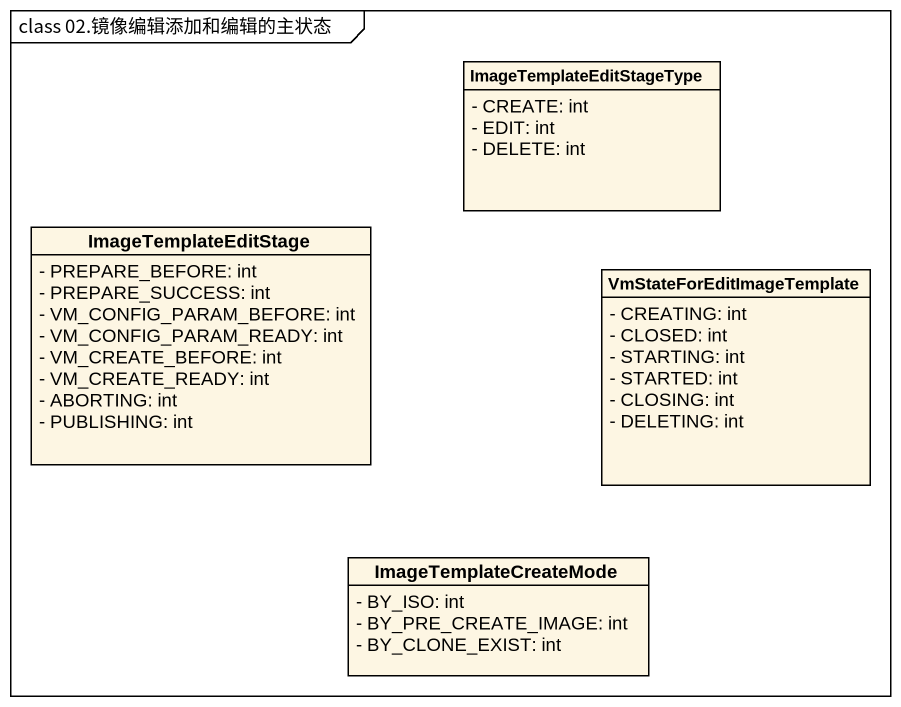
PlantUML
@startuml
mainframe class 02.镜像编辑添加和编辑的主状态
hide circle
hide empty members
skinparam classAttributeIconSize 0
class ImageTemplateEditStageType {
  - CREATE: int
  - EDIT: int
  - DELETE: int
}
class ImageTemplateEditStage {
  - PREPARE_BEFORE: int
  - PREPARE_SUCCESS: int
  - VM_CONFIG_PARAM_BEFORE: int
  - VM_CONFIG_PARAM_READY: int
  - VM_CREATE_BEFORE: int
  - VM_CREATE_READY: int
  - ABORTING: int
  - PUBLISHING: int
}
class VmStateForEditImageTemplate {
  - CREATING: int
  - CLOSED: int
  - STARTING: int
  - STARTED: int
  - CLOSING: int
  - DELETING: int
}
class ImageTemplateCreateMode {
  - BY_ISO: int
  - BY_PRE_CREATE_IMAGE: int
  - BY_CLONE_EXIST: int
}
@enduml
